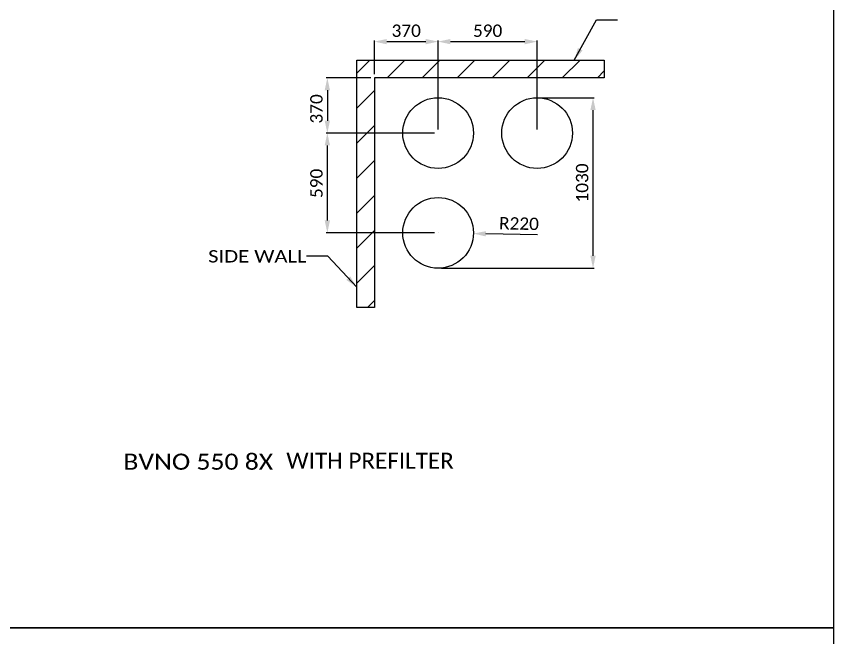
# Model space of a CAD drawing. Header units: millimetres. Extents: x 242 to 4341, y -255 to 3233.
# Drawn here: x 3186 to 4341, y 1531 to 2410 of the extents above; entities that cross this region are included whole.
import ezdxf
from ezdxf.enums import TextEntityAlignment as Align

# ---------------------------------------------------------------- set-up
doc = ezdxf.new("R2010")
doc.units = ezdxf.units.MM
doc.header["$LTSCALE"] = 115.5
doc.header["$PDMODE"] = 3
doc.header["$PDSIZE"] = 8
doc.layers.get('0').update_dxf_attribs({"linetype": 'CONTINUOUS'})
doc.layers.get('Defpoints').update_dxf_attribs({"linetype": 'CONTINUOUS'})
doc.styles.get("Standard").update_dxf_attribs({"font": 'calibri.ttf'})
doc.dimstyles.new('DIMSTYLE_4', dxfattribs={"dimtxt": 17.5, "dimasz": 17.5, "dimexe": 1.5, "dimexo": 1, "dimgap": 0.875, "dimtad": 1, "dimlfac": 0.2, "dimdsep": 46, "dimtxsty": 'Standard', "dimblk": '_FILLED', "dimblk1": '_FILLED', "dimblk2": '_FILLED', "dimcen": 0.09, "dimazin": 2, "dimtp": 0.01, "dimtm": 0.01, "dimtfac": 1, "dimtofl": 0, "dimtmove": 0, "dimatfit": 3, "dimldrblk": '_FILLED', "dimfxl": 1, "dimtolj": 1, "dimarcsym": 0})
doc.dimstyles.new('DIMSTYLE_5', dxfattribs={"dimtxt": 17.5, "dimasz": 17.5, "dimexe": 1.5, "dimexo": 1, "dimgap": 0.875, "dimtad": 1, "dimlfac": 0.2, "dimdsep": 46, "dimtxsty": 'Standard', "dimblk": '_FILLED', "dimblk1": '_FILLED', "dimblk2": '_FILLED', "dimcen": 0.09, "dimazin": 2, "dimtp": 0.01, "dimtm": 0.01, "dimtfac": 1, "dimtofl": 0, "dimtmove": 0, "dimatfit": 3, "dimldrblk": '_FILLED', "dimfxl": 1, "dimtolj": 1, "dimarcsym": 0})
doc.dimstyles.get("Standard").update_dxf_attribs({"dimtxt": 17.5, "dimasz": 17.5, "dimexe": 1.5, "dimexo": 1, "dimtad": 1, "dimdsep": 46, "dimtxsty": 'Standard', "dimblk": '_FILLED', "dimblk1": '_FILLED', "dimblk2": '_FILLED', "dimcen": 0.09, "dimazin": 2, "dimtol": 1, "dimtp": 0.01, "dimtm": 0.01, "dimtfac": 1, "dimtofl": 0, "dimtmove": 0, "dimatfit": 3, "dimldrblk": '_FILLED', "dimfxl": 1, "dimtolj": 1, "dimarcsym": 0})

# ---------------------------------------------------------------- blocks, each defined once
blk = doc.blocks.new('_FILLED')
at = {"color": 0, "linetype": 'ByBlock'}
blk.add_solid([(0, 0), (-1, 0.214), (-1, -0.214)], dxfattribs=at)
blk = doc.blocks.new('*D922')
at = {"color": 0, "linetype": 'Continuous'}
for p, q in [((3781.8, 2104.1), (3782, 2104.1)), ((3781.9, 2104), (3781.9, 2104.2))]:
    blk.add_line(p, q, dxfattribs=at)
at = {"color": 0, "linetype": 'Continuous', "lineweight": -2}
blk.add_line((3922.3, 2101.3), (3849.4, 2102.7), dxfattribs=at)
at = {"layer": 'Defpoints', "color": 0}
for p in [(3781.9, 2104.1), (3831.9, 2103.1)]:
    blk.add_point(p, dxfattribs=at)
at = {"color": 0, "linetype": 'ByBlock', "lineweight": -2, "xscale": 17.5, "yscale": 17.5, "zscale": 17.5, "rotation": 178.848379244138}
blk.add_blockref('_FILLED', (3831.9, 2103.1), dxfattribs=at)
at = {"color": 0, "insert": (3868.3, 2126.6), "char_height": 17.5, "attachment_point": 1, "rotation": 358.8484, "line_spacing_factor": 0.9}
blk.add_mtext('\\A1;R220', dxfattribs=at)
blk = doc.blocks.new('*D923')
at = {"color": 0, "linetype": 'Continuous', "lineweight": -2}
for p, q in [((3686.8, 2323.5), (3623.8, 2323.5)), ((3625.3, 2306), (3625.3, 2262.8)), ((3776.9, 2245.3), (3623.8, 2245.3))]:
    blk.add_line(p, q, dxfattribs=at)
at = {"layer": 'Defpoints', "color": 0}
for p in [(3687.8, 2323.5), (3625.3, 2245.3), (3777.9, 2245.3)]:
    blk.add_point(p, dxfattribs=at)
at = {"color": 0, "linetype": 'ByBlock', "lineweight": -2, "xscale": 17.5, "yscale": 17.5, "zscale": 17.5}
for p, rotation in [((3625.3, 2323.5), 90), ((3625.3, 2245.3), 270)]:
    blk.add_blockref('_FILLED', p, dxfattribs=dict(at, rotation=rotation))
at = {"color": 0, "insert": (3601.1, 2279.5), "char_height": 17.5, "attachment_point": 2, "rotation": 90, "line_spacing_factor": 0.9}
blk.add_mtext('\\A1;\\A1;370', dxfattribs=at)
blk = doc.blocks.new('*D924')
at = {"color": 0, "linetype": 'Continuous', "lineweight": -2}
for p, q in [((3781.9, 2250.3), (3781.9, 2376.2)), ((3799.4, 2374.7), (3904.4, 2374.7)), ((3921.9, 2250.3), (3921.9, 2376.2))]:
    blk.add_line(p, q, dxfattribs=at)
at = {"layer": 'Defpoints', "color": 0}
for p in [(3921.9, 2374.7), (3781.9, 2249.3), (3921.9, 2249.3)]:
    blk.add_point(p, dxfattribs=at)
at = {"color": 0, "linetype": 'ByBlock', "lineweight": -2, "xscale": 17.5, "yscale": 17.5, "zscale": 17.5, "rotation": 180}
blk.add_blockref('_FILLED', (3781.9, 2374.7), dxfattribs=at)
at = {"color": 0, "linetype": 'ByBlock', "lineweight": -2, "xscale": 17.5, "yscale": 17.5, "zscale": 17.5}
blk.add_blockref('_FILLED', (3921.9, 2374.7), dxfattribs=at)
at = {"color": 0, "insert": (3851.9, 2398.9), "char_height": 17.5, "attachment_point": 2, "line_spacing_factor": 0.9}
blk.add_mtext('\\A1;\\A1;590', dxfattribs=at)
blk = doc.blocks.new('*D925')
at = {"color": 0, "linetype": 'Continuous', "lineweight": -2}
for p, q in [((3691.8, 2328.5), (3691.8, 2376.2)), ((3709.3, 2374.7), (3764.4, 2374.7)), ((3781.9, 2250.3), (3781.9, 2376.2))]:
    blk.add_line(p, q, dxfattribs=at)
at = {"layer": 'Defpoints', "color": 0}
for p in [(3781.9, 2374.7), (3691.8, 2327.5), (3781.9, 2249.3)]:
    blk.add_point(p, dxfattribs=at)
at = {"color": 0, "linetype": 'ByBlock', "lineweight": -2, "xscale": 17.5, "yscale": 17.5, "zscale": 17.5, "rotation": 180}
blk.add_blockref('_FILLED', (3691.8, 2374.7), dxfattribs=at)
at = {"color": 0, "linetype": 'ByBlock', "lineweight": -2, "xscale": 17.5, "yscale": 17.5, "zscale": 17.5}
blk.add_blockref('_FILLED', (3781.9, 2374.7), dxfattribs=at)
at = {"color": 0, "insert": (3736.8, 2398.9), "char_height": 17.5, "attachment_point": 2, "line_spacing_factor": 0.9}
blk.add_mtext('\\A1;\\A1;370', dxfattribs=at)
blk = doc.blocks.new('*D926')
at = {"color": 0, "linetype": 'Continuous', "lineweight": -2}
for p, q in [((3776.9, 2245.3), (3623.8, 2245.3)), ((3625.3, 2121.6), (3625.3, 2227.8)), ((3776.9, 2104.1), (3623.8, 2104.1))]:
    blk.add_line(p, q, dxfattribs=at)
at = {"layer": 'Defpoints', "color": 0}
for p in [(3625.3, 2245.3), (3777.9, 2245.3), (3777.9, 2104.1)]:
    blk.add_point(p, dxfattribs=at)
at = {"color": 0, "linetype": 'ByBlock', "lineweight": -2, "xscale": 17.5, "yscale": 17.5, "zscale": 17.5}
for p, rotation in [((3625.3, 2245.3), 90), ((3625.3, 2104.1), 270)]:
    blk.add_blockref('_FILLED', p, dxfattribs=dict(at, rotation=rotation))
at = {"color": 0, "insert": (3601.1, 2174.1), "char_height": 17.5, "attachment_point": 2, "rotation": 90, "line_spacing_factor": 0.9}
blk.add_mtext('\\A1;\\A1;590', dxfattribs=at)
blk = doc.blocks.new('*D927')
at = {"color": 0, "linetype": 'Continuous', "lineweight": -2}
for p, q in [((3926.9, 2295.3), (4002.4, 2295.3)), ((4000.9, 2071.6), (4000.9, 2277.8)), ((3786.9, 2054.1), (4002.4, 2054.1))]:
    blk.add_line(p, q, dxfattribs=at)
at = {"layer": 'Defpoints', "color": 0}
for p in [(3925.9, 2295.3), (4000.9, 2295.3), (3785.9, 2054.1)]:
    blk.add_point(p, dxfattribs=at)
at = {"color": 0, "linetype": 'ByBlock', "lineweight": -2, "xscale": 17.5, "yscale": 17.5, "zscale": 17.5}
for p, rotation in [((4000.9, 2295.3), 90), ((4000.9, 2054.1), 270)]:
    blk.add_blockref('_FILLED', p, dxfattribs=dict(at, rotation=rotation))
at = {"color": 0, "insert": (3976.7, 2174.7), "char_height": 17.5, "attachment_point": 2, "rotation": 90, "line_spacing_factor": 0.9}
blk.add_mtext('\\A1;\\A1;1030', dxfattribs=at)

msp = doc.modelspace()

# ---------------------------------------------------------------- hatches: boundary and pattern name
h = msp.add_hatch()
h.set_pattern_fill('ANSI31', color=0, style=0, pattern_type=2)
h.set_pattern_definition([(45, (2335.745, 1691.906), (-24.7525, 24.7525), [])])
h.paths.add_polyline_path([(3666.838, 1998.533), (3666.838, 2348.533), (4016.838, 2348.533), (4016.838, 2323.533), (3691.838, 2323.533), (3691.838, 1998.533)])

# ---------------------------------------------------------------- linework, layer by layer
at = {"color": 0, "linetype": 'Continuous'}
for p, q in [((4341.04, 3232.585), (4341.04, 1422.999)), ((3666.838, 2348.533), (4016.838, 2348.533)), ((3666.838, 1998.533), (3666.838, 2348.533)), ((4016.838, 2348.533), (4016.838, 2323.533)), ((4016.838, 2323.533), (3691.838, 2323.533)), ((3691.838, 2323.533), (3691.838, 1998.533)), ((3691.838, 1998.533), (3666.838, 1998.533)), ((2291.28, 1545.36), (4341.04, 1545.36)), ((4341.04, 1545.36), (2291.28, 1545.36))]:
    msp.add_line(p, q, dxfattribs=at)
for centre in [(3781.912, 2245.301), (3921.854, 2245.301), (3781.912, 2104.088)]:
    msp.add_circle(centre, 50, dxfattribs=at)

# ---------------------------------------------------------------- texts
for s, height, width, p, p2 in [('SIDE WALL', 17.5, 1.15941, (3456.784, 2062.155), (3595.83, 2062.155)), ('BVNO 550 8X ', 22.75, 1.090565, (3336.91, 1768.928), (3557.493, 1768.928))]:
    msp.add_text(s, height=height, dxfattribs=dict(at, width=width)).set_placement(p, p2, align=Align.FIT)
msp.add_text('WITH PREFILTER', height=22.75, dxfattribs=at).set_placement((3567.287, 1770.323), (3567.287, 1770.323), align=Align.FIT)

# ---------------------------------------------------------------- dimensions: what is measured, and where the dimension line sits
for base, p1, p2, text, picture, middle in [((3781.912, 2374.68), (3691.838, 2327.533), (3781.912, 2249.301), '\\A1;370', '*D925', (3736.791, 2374.68)), ((3921.854, 2374.68), (3781.912, 2249.301), (3921.854, 2249.301), '\\A1;590', '*D924', (3851.901, 2374.68))]:
    dim = msp.add_linear_dim(base=base, p1=p1, p2=p2, text=text, dimstyle='DIMSTYLE_5', override={"dimtxsty": 'Standard'}, dxfattribs=at)
    dim.commit()
    dim.dimension.update_dxf_attribs({"geometry": picture, "text_midpoint": middle, "dimtype": 160})
for base, p1, p2, angle, text, picture, middle in [((3625.278, 2245.301), (3687.838, 2323.533), (3777.912, 2245.301), 270, '\\A1;370', '*D923', (3625.278, 2279.486)), ((4000.863, 2295.301), (3785.912, 2054.088), (3925.854, 2295.301), 90, '\\A1;1030', '*D927', (4000.863, 2174.747)), ((3625.278, 2245.301), (3777.912, 2104.088), (3777.912, 2245.301), 90, '\\A1;590', '*D926', (3625.278, 2174.067))]:
    dim = msp.add_linear_dim(base=base, p1=p1, p2=p2, angle=angle, text=text, dimstyle='DIMSTYLE_5', override={"dimtxsty": 'Standard'}, dxfattribs=at)
    dim.commit()
    dim.dimension.update_dxf_attribs({"geometry": picture, "text_midpoint": middle, "dimtype": 160})
dim = msp.add_radius_dim(center=(3781.912, 2104.088), mpoint=(3831.902, 2103.083), text='R220', dimstyle='DIMSTYLE_4', override={"dimpost": '<>', "dimtxsty": 'Standard'}, dxfattribs=at)
dim.commit()
dim.dimension.update_dxf_attribs({"geometry": '*D922', "text_midpoint": (3894.825, 2114.362)})

# ---------------------------------------------------------------- leaders
for points in [[(3974.399, 2348.533), (4005.576, 2405.492), (4035.576, 2405.492)], [(3666.838, 2027.25), (3625.83, 2070.905), (3595.83, 2070.905)]]:
    msp.add_leader(points, dimstyle='Standard', override={"dimtad": 0}, dxfattribs=at)

doc.saveas('drawing.dxf')
